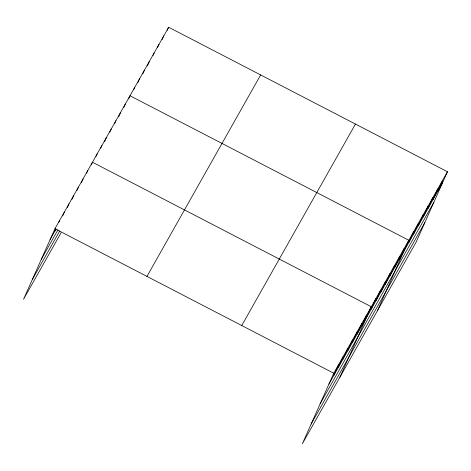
<?xml version="1.0" encoding="UTF-8"?>
<svg xmlns="http://www.w3.org/2000/svg" width="471" height="471" viewBox="0 0 471 471"><rect width="100%" height="100%" fill="white"/><g stroke="black" fill="none" stroke-linecap="round" stroke-linejoin="round"><path stroke-width="0.71" d="M447.45 171.756L333.756 373.232L302.358 443.764L416.046 242.288L447.45 171.756L168.642 27.236L54.954 228.712L23.55 299.244L61.071 232.756M54.801 231.267L55.943 228.712M58.787 222.318L59.64 220.404M62.625 215.93L64.333 212.091M67.312 207.617L69.019 203.784M72.004 199.304L73.712 195.471M76.979 190.355L78.398 187.158M81.383 182.683L83.09 178.85M86.64 173.093L87.783 170.537M91.333 164.785L92.469 162.224L371.278 306.745L339.874 377.277M96.019 156.472L97.161 153.917M100.712 148.159L101.848 145.604M104.55 141.765L106.54 137.296M109.808 132.18L111.227 128.983M114.494 123.867L115.919 120.67M118.615 116.837L120.611 112.363M123.873 107.247L125.298 104.05M128.565 98.934L129.99 95.737L408.793 240.257L377.395 310.789M133.682 89.731L134.818 87.176M137.944 82.449L139.651 78.616M142.778 73.888L144.485 70.049M147.323 65.964L149.319 61.489M153.01 55.484L154.147 52.923M157.555 47.559L158.98 44.362M162.106 39.635L163.814 35.802M167.223 30.432L168.642 27.236M333.609 375.787L338.449 364.925M338.302 367.48L343.135 356.612M342.988 359.167L347.828 348.299M347.68 350.854L352.514 339.991M352.367 342.547L357.206 331.678M357.059 334.233L361.899 323.371M361.746 325.92L366.585 315.058M371.13 309.3L375.964 298.437M375.817 300.993L380.656 290.124M380.509 292.679L385.343 281.811M385.196 284.366L390.035 273.504M389.888 276.059L394.727 265.191M394.574 267.746L399.414 256.883M399.267 259.439L404.106 248.57M408.787 242.559L413.626 231.697M413.62 233.999L418.46 223.136M418.454 225.438L423.288 214.57M423.282 216.872L428.121 206.01M428.115 208.312L432.955 197.443M432.949 199.751L437.789 188.883M437.783 191.185L442.616 180.322M50.114 239.58L55.884 229.353M41.348 259.268L57.945 229.86M32.316 279.556L59.735 230.967M146.958 276.406L260.651 74.93M241.753 325.543L355.446 124.067M328.923 384.101L442.61 182.624M320.156 403.788L433.844 202.312M311.125 424.077L424.813 222.595M54.954 228.712L333.756 373.232"/></g></svg>
